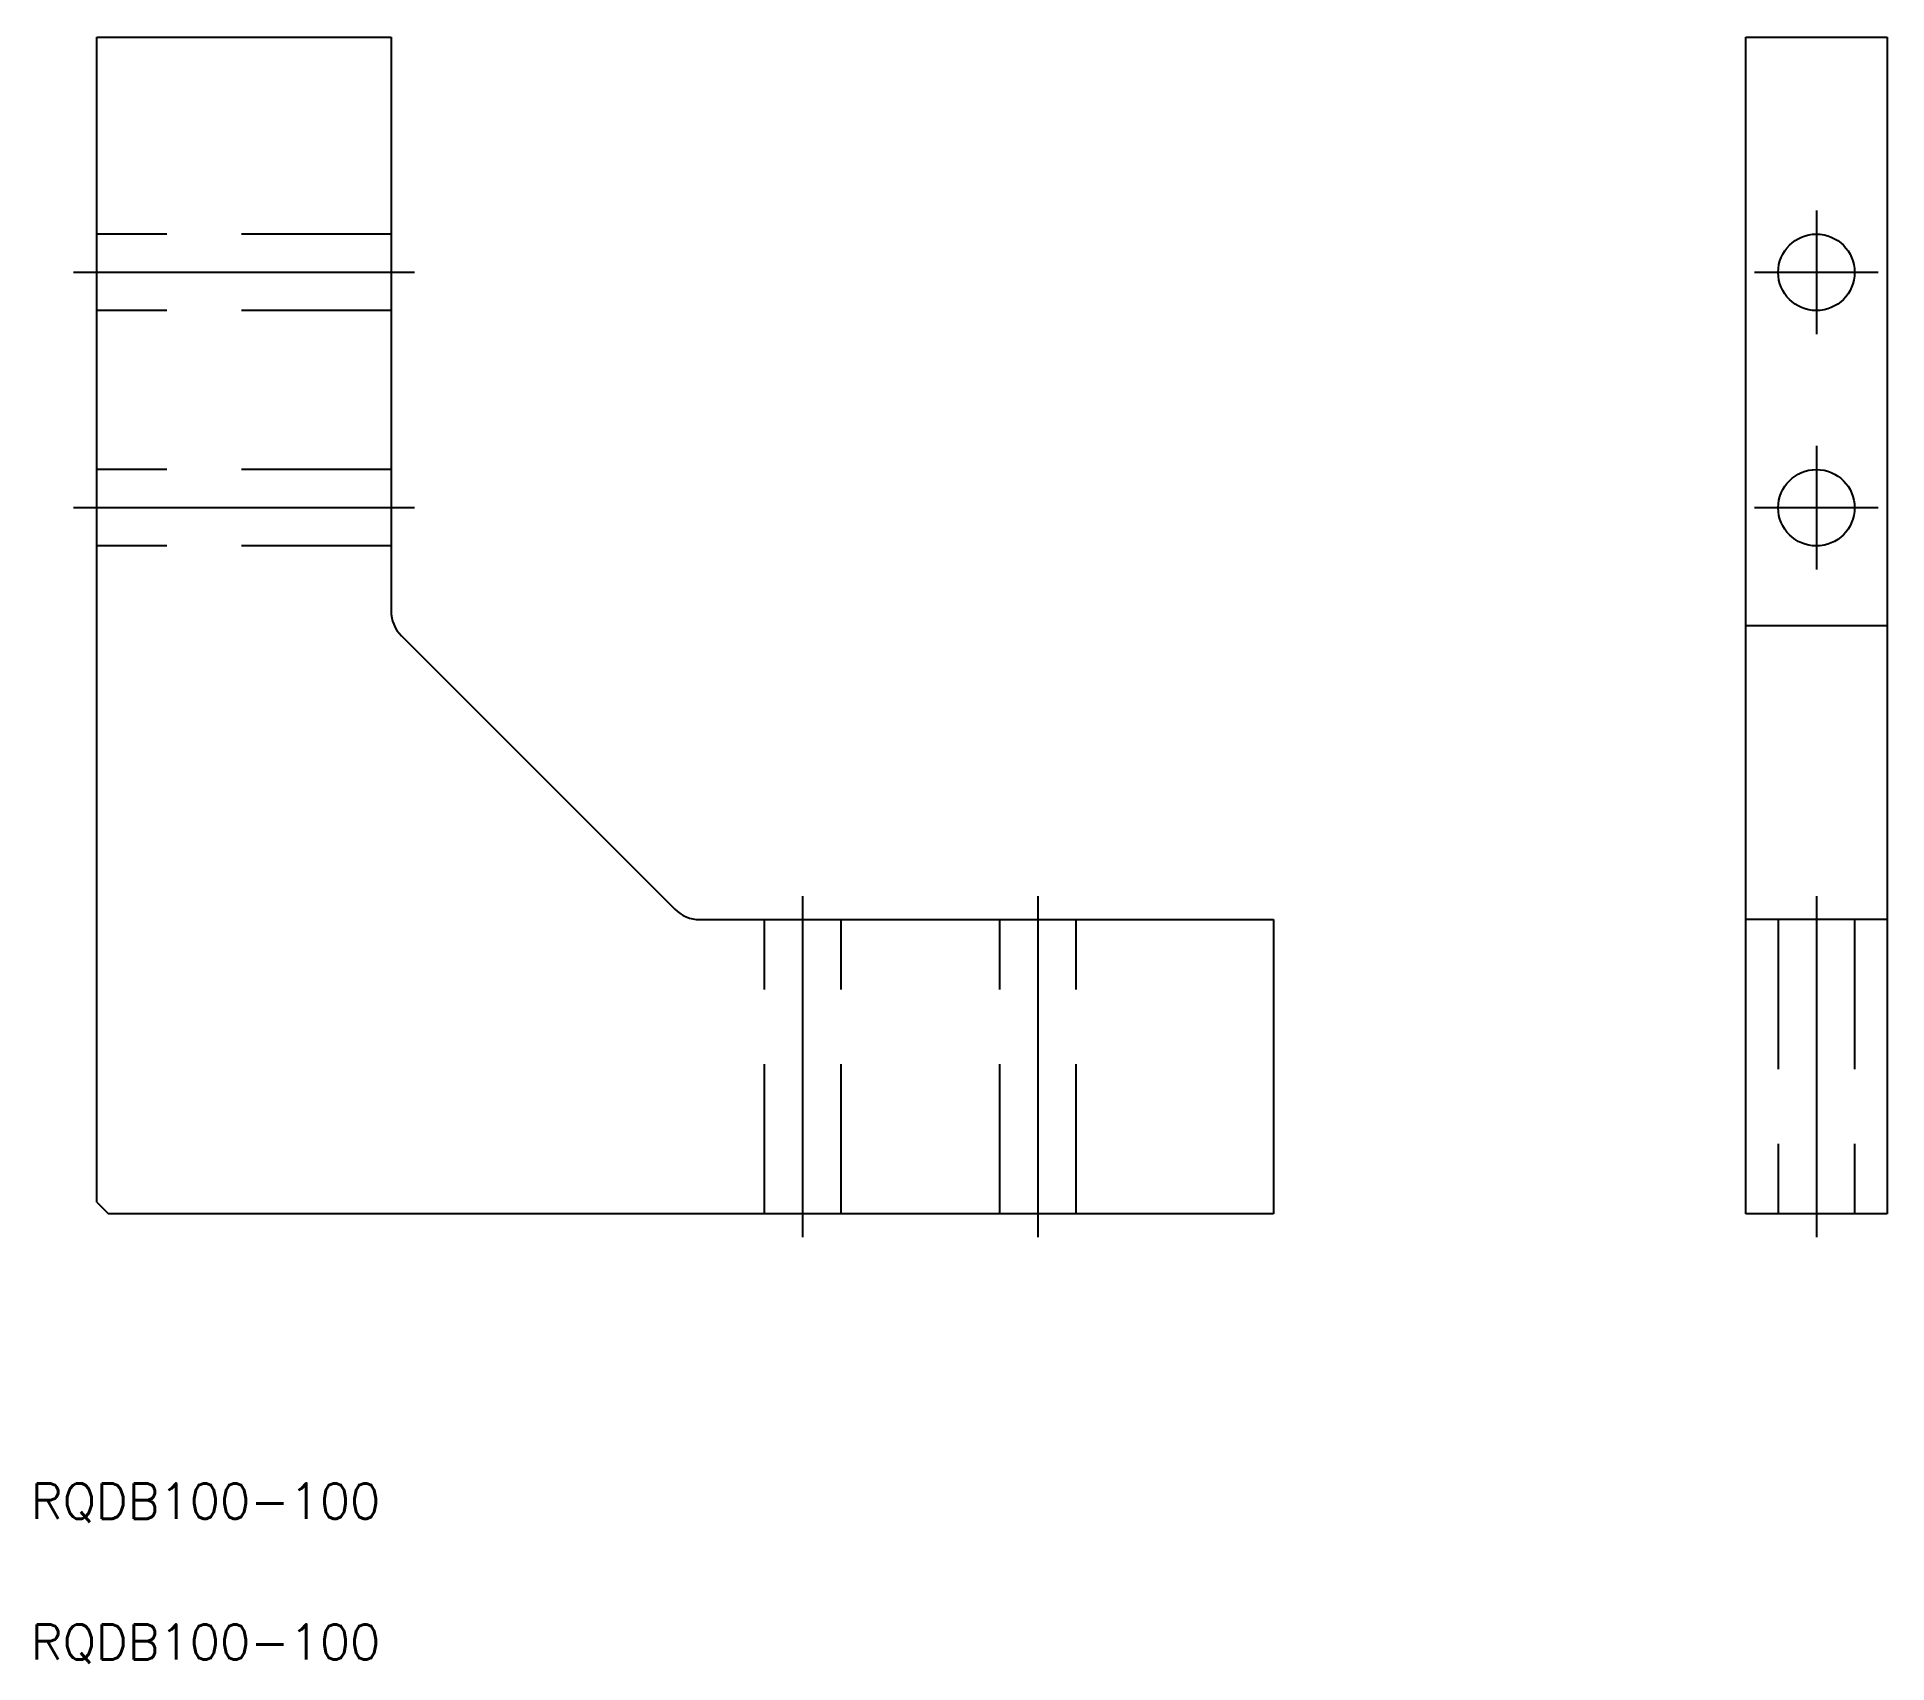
# Model space of a CAD drawing. Extents: x -145 to 12, y -38 to 100.
import ezdxf

# ---------------------------------------------------------------- set-up
doc = ezdxf.new("R2010")
doc.units = 0
doc.linetypes.add('CENTER', pattern=[50.8, 31.75, -6.35, 6.35, -6.35])
doc.linetypes.add('DASHED', pattern=[19.05, 12.7, -6.35])
doc.layers.get('0').update_dxf_attribs({"linetype": 'CONTINUOUS'})
doc.layers.add('CENTER', color=1, linetype='CENTER')
doc.styles.get("Standard").update_dxf_attribs({"font": 'txt.shx', "height": 3, "bigfont": 'bigfont.shx'})

msp = doc.modelspace()

# ---------------------------------------------------------------- linework, layer by layer
at = {"color": 7, "linetype": 'CONTINUOUS'}
for p, q in [((-140.16, 1), (-140.16, 100)), ((-140.16, 100), (-115.16, 100)), ((-115.16, 100), (-115.16, 51.24)), ((0, 0), (0, 100)), ((0, 100), (12, 100)), ((12, 100), (12, 0)), ((-114.28, 49.12), (-91.04, 25.88)), ((0, 50), (12, 50)), ((-88.92, 25), (-40.16, 25)), ((-40.16, 25), (-40.16, 0)), ((12, 25), (0, 25)), ((-140.16, 1), (-139.16, 0)), ((-40.16, 0), (-139.16, 0)), ((12, 0), (0, 0))]:
    msp.add_line(p, q, dxfattribs=at)
at = {"color": 3, "linetype": 'DASHED'}
for p, q in [((-115.16, 83.25), (-140.16, 83.25)), ((-115.16, 76.75), (-140.16, 76.75)), ((-115.16, 63.25), (-140.16, 63.25)), ((-115.16, 56.75), (-140.16, 56.75)), ((-83.41, 0), (-83.41, 25)), ((-76.91, 0), (-76.91, 25)), ((-63.41, 0), (-63.41, 25)), ((-56.91, 0), (-56.91, 25)), ((2.75, 25), (2.75, 0)), ((9.25, 25), (9.25, 0))]:
    msp.add_line(p, q, dxfattribs=at)
at = {"color": 7, "linetype": 'CONTINUOUS'}
for centre in [(6, 80), (6, 60)]:
    msp.add_circle(centre, 3.25, dxfattribs=at)
for centre, start, end in [((-112.16, 51.24), 180, 225), ((-88.92, 28), 225, 270)]:
    msp.add_arc(centre, 3, start, end, dxfattribs=at)
at = {"layer": 'CENTER', "color": 1, "linetype": 'CENTER'}
for p, q in [((6, 85.25), (6, 74.75)), ((-113.16, 80), (-142.16, 80)), ((11.25, 80), (0.75, 80)), ((6, 65.25), (6, 54.75)), ((-113.16, 60), (-142.16, 60)), ((11.25, 60), (0.75, 60)), ((-80.16, -2), (-80.16, 27)), ((-60.16, -2), (-60.16, 27)), ((6, 27), (6, -2))]:
    msp.add_line(p, q, dxfattribs=at)

# ---------------------------------------------------------------- texts
at = {"color": 7, "linetype": 'CONTINUOUS'}
for p in [(-145.77, -25.91), (-145.77, -37.89)]:
    msp.add_text('RQDB100-100', height=3, dxfattribs=at).set_placement(p)

doc.saveas('drawing.dxf')
